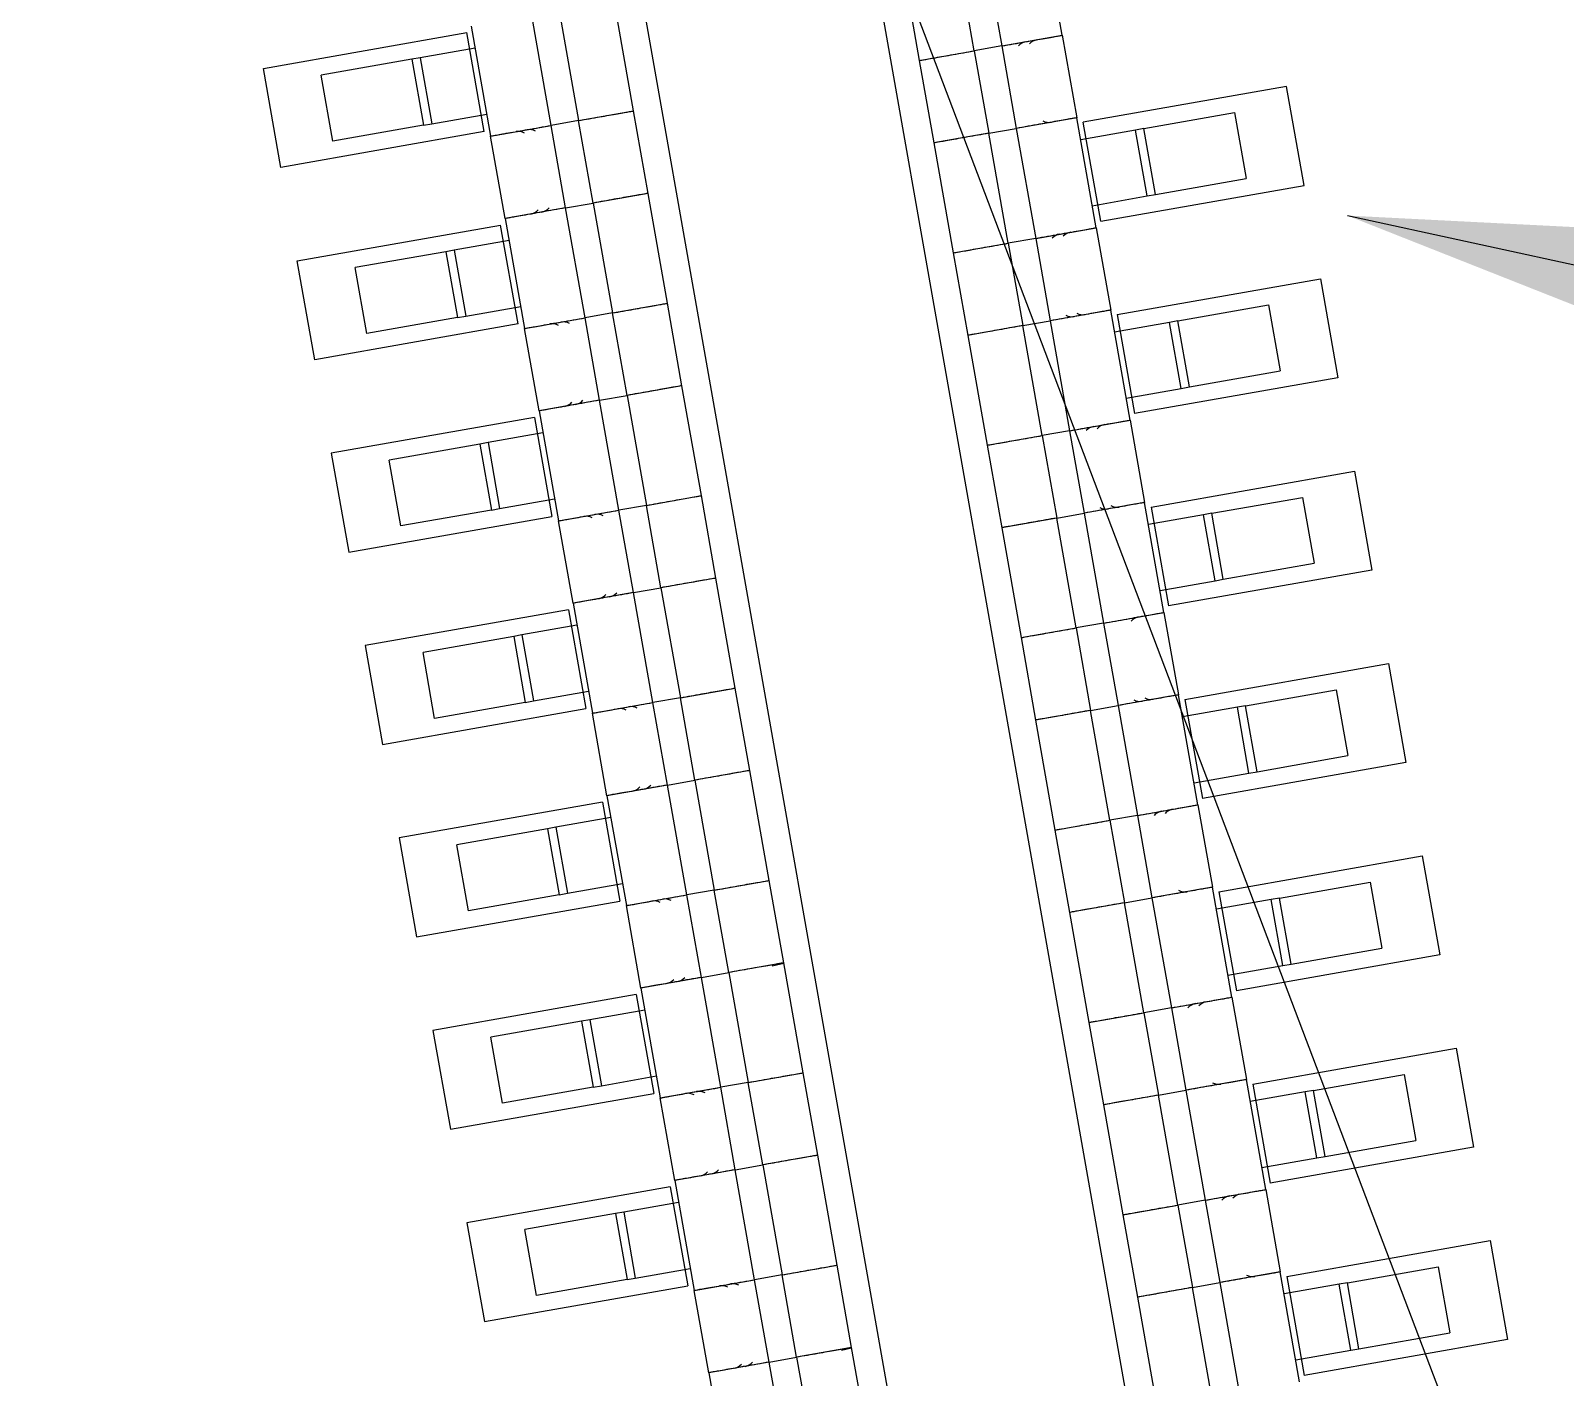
# Model space of a CAD drawing. Header units: millimetres. Extents: x 121 to 715, y 164 to 739.
# Drawn here: x 598.03 to 611.78, y 391.55 to 403.62 of the extents above; entities that cross this region are included whole.
import ezdxf

# ---------------------------------------------------------------- set-up
doc = ezdxf.new("R2010")
doc.units = ezdxf.units.MM
doc.layers.add('NW0323', color=7, linetype='Continuous')
doc.layers.add('標示線', color=3, linetype='Continuous', lineweight=0)
doc.styles.get("Standard").update_dxf_attribs({"font": ''})
doc.styles.get('Standard').set_extended_font_data('SimSun')
doc.dimstyles.new('ISO-25', dxfattribs={"dimtxt": 2.5, "dimasz": 2.5, "dimexe": 1.25, "dimexo": 0.625, "dimtad": 1, "dimtxsty": 'Standard', "dimcen": 2.5, "dimadec": 0, "dimazin": 0, "dimtfac": 1, "dimtmove": 0, "dimatfit": 3, "dimfxl": 1, "dimarcsym": 0})

# ---------------------------------------------------------------- blocks, each defined once
blk = doc.blocks.new('NW0323-A')
at = {"layer": 'NW0323', "color": 7}
for p, q in [((2061.8923, 2855.2388), (2060.2548, 2864.5255)), ((2059.8411, 2864.4526), (2061.4786, 2855.1659)), ((2059.3495, 2863.843), (2062.3839, 2855.8484)), ((2061.6393, 2858.4588), (2061.6045, 2858.6557)), ((2061.4817, 2858.431), (2061.447, 2858.628)), ((2061.4962, 2858.6366), (2061.5309, 2858.4397)), ((2061.3485, 2858.6106), (2061.3832, 2858.4136)), ((2060.7379, 2858.5029), (2060.7726, 2858.306)), ((2060.8711, 2858.3233), (2060.8364, 2858.5203)), ((2060.5803, 2858.4752), (2060.6151, 2858.2782)), ((2060.7234, 2858.2973), (2060.6887, 2858.4943)), ((2061.5309, 2858.4397), (2061.6393, 2858.4588)), ((2061.6393, 2858.4588), (2061.6653, 2858.3111)), ((2060.5873, 2858.4358), (2060.4888, 2858.4184)), ((2061.3832, 2858.4136), (2061.4817, 2858.431)), ((2061.5309, 2858.4397), (2061.4817, 2858.431)), ((2061.4817, 2858.431), (2061.5078, 2858.2833)), ((2061.5309, 2858.4397), (2061.557, 2858.292)), ((2060.474, 2858.4158), (2060.3115, 2858.3871)), ((2060.4888, 2858.4184), (2060.474, 2858.4158)), ((2060.474, 2858.4158), (2060.4949, 2858.2976)), ((2060.4888, 2858.4184), (2060.5096, 2858.3002)), ((2061.3832, 2858.4136), (2061.4093, 2858.2659)), ((2060.3324, 2858.269), (2060.3115, 2858.3871)), ((2060.5096, 2858.3002), (2060.6081, 2858.3176)), ((2060.7726, 2858.306), (2060.8711, 2858.3233)), ((2060.8972, 2858.1756), (2060.8711, 2858.3233)), ((2061.6653, 2858.3111), (2061.557, 2858.292)), ((2061.7, 2858.1141), (2061.6653, 2858.3111)), ((2061.7855, 2858.2916), (2061.948, 2858.3203)), ((2061.948, 2858.3203), (2061.9688, 2858.2021)), ((2060.4949, 2858.2976), (2060.3324, 2858.269)), ((2060.4949, 2858.2976), (2060.5096, 2858.3002)), ((2060.6151, 2858.2782), (2060.7234, 2858.2973)), ((2060.7726, 2858.306), (2060.7234, 2858.2973)), ((2060.7494, 2858.1496), (2060.7234, 2858.2973)), ((2060.7987, 2858.1583), (2060.7726, 2858.306)), ((2061.5078, 2858.2833), (2061.4093, 2858.2659)), ((2061.5078, 2858.2833), (2061.557, 2858.292)), ((2061.5425, 2858.0863), (2061.5078, 2858.2833)), ((2061.557, 2858.292), (2061.5917, 2858.095)), ((2061.7707, 2858.289), (2061.6723, 2858.2717)), ((2061.7855, 2858.2916), (2061.7707, 2858.289)), ((2061.7916, 2858.1709), (2061.7707, 2858.289)), ((2061.8064, 2858.1735), (2061.7855, 2858.2916)), ((2060.6411, 2858.1305), (2060.6151, 2858.2782)), ((2061.4093, 2858.2659), (2061.444, 2858.069)), ((2061.8064, 2858.1735), (2061.9688, 2858.2021)), ((2060.8972, 2858.1756), (2060.7987, 2858.1583)), ((2060.9319, 2857.9787), (2060.8972, 2858.1756)), ((2061.7916, 2858.1709), (2061.8064, 2858.1735)), ((2060.7494, 2858.1496), (2060.6411, 2858.1305)), ((2060.7494, 2858.1496), (2060.7987, 2858.1583)), ((2060.7842, 2857.9526), (2060.7494, 2858.1496)), ((2060.7987, 2858.1583), (2060.8334, 2857.9613)), ((2061.6931, 2858.1535), (2061.7916, 2858.1709)), ((2060.6411, 2858.1305), (2060.6758, 2857.9335)), ((2060.6481, 2858.0911), (2060.5496, 2858.0737)), ((2061.5917, 2858.095), (2061.5425, 2858.0863)), ((2061.5917, 2858.095), (2061.7, 2858.1141)), ((2061.5917, 2858.095), (2061.6178, 2857.9473)), ((2061.7, 2858.1141), (2061.7261, 2857.9664)), ((2060.5348, 2858.0711), (2060.3723, 2858.0425)), ((2060.5496, 2858.0737), (2060.5348, 2858.0711)), ((2060.5348, 2858.0711), (2060.5557, 2857.9529)), ((2060.5496, 2858.0737), (2060.5704, 2857.9555)), ((2061.444, 2858.069), (2061.5425, 2858.0863)), ((2061.444, 2858.069), (2061.47, 2857.9212)), ((2061.5425, 2858.0863), (2061.5685, 2857.9386)), ((2060.3932, 2857.9243), (2060.3723, 2858.0425)), ((2060.5557, 2857.9529), (2060.3932, 2857.9243)), ((2060.5557, 2857.9529), (2060.5704, 2857.9555)), ((2060.5704, 2857.9555), (2060.6689, 2857.9729)), ((2060.6758, 2857.9335), (2060.7842, 2857.9526)), ((2060.8334, 2857.9613), (2060.7842, 2857.9526)), ((2060.8102, 2857.8049), (2060.7842, 2857.9526)), ((2060.8334, 2857.9613), (2060.9319, 2857.9787)), ((2060.8595, 2857.8136), (2060.8334, 2857.9613)), ((2060.9579, 2857.8309), (2060.9319, 2857.9787)), ((2061.7261, 2857.9664), (2061.6178, 2857.9473)), ((2061.7608, 2857.7694), (2061.7261, 2857.9664)), ((2061.8463, 2857.947), (2062.0088, 2857.9756)), ((2062.0088, 2857.9756), (2062.0296, 2857.8574)), ((2060.7019, 2857.7858), (2060.6758, 2857.9335)), ((2061.5685, 2857.9386), (2061.47, 2857.9212)), ((2061.5685, 2857.9386), (2061.6178, 2857.9473)), ((2061.6033, 2857.7416), (2061.5685, 2857.9386)), ((2061.6178, 2857.9473), (2061.6525, 2857.7503)), ((2061.8315, 2857.9444), (2061.733, 2857.927)), ((2061.8463, 2857.947), (2061.8315, 2857.9444)), ((2061.8524, 2857.8262), (2061.8315, 2857.9444)), ((2061.8671, 2857.8288), (2061.8463, 2857.947)), ((2061.47, 2857.9212), (2061.5048, 2857.7243)), ((2061.8671, 2857.8288), (2062.0296, 2857.8574)), ((2060.9579, 2857.8309), (2060.8595, 2857.8136)), ((2060.9927, 2857.634), (2060.9579, 2857.8309)), ((2061.7539, 2857.8088), (2061.8524, 2857.8262)), ((2061.8524, 2857.8262), (2061.8671, 2857.8288)), ((2060.8102, 2857.8049), (2060.7019, 2857.7858)), ((2060.8102, 2857.8049), (2060.8595, 2857.8136)), ((2060.845, 2857.6079), (2060.8102, 2857.8049)), ((2060.8595, 2857.8136), (2060.8942, 2857.6166)), ((2060.7019, 2857.7858), (2060.7366, 2857.5888)), ((2061.6525, 2857.7503), (2061.7608, 2857.7694)), ((2061.7608, 2857.7694), (2061.7869, 2857.6217)), ((2060.7088, 2857.7464), (2060.6104, 2857.729)), ((2061.5048, 2857.7243), (2061.6033, 2857.7416)), ((2061.6525, 2857.7503), (2061.6033, 2857.7416)), ((2061.6033, 2857.7416), (2061.6293, 2857.5939)), ((2061.6525, 2857.7503), (2061.6785, 2857.6026)), ((2060.5956, 2857.7264), (2060.4331, 2857.6978)), ((2060.6104, 2857.729), (2060.5956, 2857.7264)), ((2060.5956, 2857.7264), (2060.6164, 2857.6082)), ((2060.6104, 2857.729), (2060.6312, 2857.6109)), ((2061.5048, 2857.7243), (2061.5308, 2857.5766)), ((2060.4539, 2857.5796), (2060.4331, 2857.6978)), ((2060.6312, 2857.6109), (2060.7297, 2857.6282)), ((2060.8942, 2857.6166), (2060.9927, 2857.634)), ((2061.0187, 2857.4863), (2060.9927, 2857.634)), ((2061.7869, 2857.6217), (2061.6785, 2857.6026)), ((2061.8216, 2857.4247), (2061.7869, 2857.6217)), ((2061.9071, 2857.6023), (2062.0696, 2857.6309)), ((2062.0696, 2857.6309), (2062.0904, 2857.5128)), ((2060.6164, 2857.6082), (2060.4539, 2857.5796)), ((2060.6164, 2857.6082), (2060.6312, 2857.6109)), ((2060.7366, 2857.5888), (2060.845, 2857.6079)), ((2060.8942, 2857.6166), (2060.845, 2857.6079)), ((2060.871, 2857.4602), (2060.845, 2857.6079)), ((2060.9202, 2857.4689), (2060.8942, 2857.6166)), ((2061.6293, 2857.5939), (2061.6785, 2857.6026)), ((2061.6785, 2857.6026), (2061.7133, 2857.4056)), ((2061.8923, 2857.5997), (2061.7938, 2857.5823)), ((2061.9071, 2857.6023), (2061.8923, 2857.5997)), ((2061.9131, 2857.4815), (2061.8923, 2857.5997)), ((2061.9279, 2857.4841), (2061.9071, 2857.6023)), ((2060.7627, 2857.4411), (2060.7366, 2857.5888)), ((2061.6293, 2857.5939), (2061.5308, 2857.5766)), ((2061.5308, 2857.5766), (2061.5656, 2857.3796)), ((2061.664, 2857.397), (2061.6293, 2857.5939)), ((2061.9279, 2857.4841), (2062.0904, 2857.5128)), ((2061.0187, 2857.4863), (2060.9202, 2857.4689)), ((2061.0535, 2857.2893), (2061.0187, 2857.4863)), ((2061.9131, 2857.4815), (2061.9279, 2857.4841)), ((2060.871, 2857.4602), (2060.7627, 2857.4411)), ((2060.871, 2857.4602), (2060.9202, 2857.4689)), ((2060.9057, 2857.2632), (2060.871, 2857.4602)), ((2060.9202, 2857.4689), (2060.955, 2857.2719)), ((2061.8147, 2857.4641), (2061.9131, 2857.4815)), ((2060.7627, 2857.4411), (2060.7974, 2857.2441)), ((2060.7696, 2857.4017), (2060.6711, 2857.3843)), ((2061.7133, 2857.4056), (2061.664, 2857.397)), ((2061.7133, 2857.4056), (2061.8216, 2857.4247)), ((2061.7133, 2857.4056), (2061.7393, 2857.2579)), ((2061.8216, 2857.4247), (2061.8477, 2857.277)), ((2060.6564, 2857.3817), (2060.4939, 2857.3531)), ((2060.6711, 2857.3843), (2060.6564, 2857.3817)), ((2060.6564, 2857.3817), (2060.6772, 2857.2636)), ((2060.6711, 2857.3843), (2060.692, 2857.2662)), ((2061.5656, 2857.3796), (2061.664, 2857.397)), ((2061.5656, 2857.3796), (2061.5916, 2857.2319)), ((2061.664, 2857.397), (2061.6901, 2857.2492)), ((2060.5147, 2857.2349), (2060.4939, 2857.3531)), ((2060.6772, 2857.2636), (2060.692, 2857.2662)), ((2060.692, 2857.2662), (2060.7905, 2857.2835)), ((2060.955, 2857.2719), (2060.9057, 2857.2632)), ((2060.955, 2857.2719), (2061.0535, 2857.2893)), ((2060.981, 2857.1242), (2060.955, 2857.2719)), ((2061.0795, 2857.1416), (2061.0535, 2857.2893)), ((2061.8477, 2857.277), (2061.7393, 2857.2579)), ((2061.8824, 2857.0801), (2061.8477, 2857.277)), ((2061.9678, 2857.2576), (2062.1303, 2857.2862)), ((2062.1303, 2857.2862), (2062.1512, 2857.1681)), ((2060.6772, 2857.2636), (2060.5147, 2857.2349)), ((2060.7974, 2857.2441), (2060.9057, 2857.2632)), ((2060.8235, 2857.0964), (2060.7974, 2857.2441)), ((2060.9318, 2857.1155), (2060.9057, 2857.2632)), ((2061.6901, 2857.2492), (2061.5916, 2857.2319)), ((2061.6901, 2857.2492), (2061.7393, 2857.2579)), ((2061.7248, 2857.0523), (2061.6901, 2857.2492)), ((2061.7393, 2857.2579), (2061.7741, 2857.061)), ((2061.9531, 2857.255), (2061.8546, 2857.2376)), ((2061.9678, 2857.2576), (2061.9531, 2857.255)), ((2061.9739, 2857.1368), (2061.9531, 2857.255)), ((2061.9887, 2857.1394), (2061.9678, 2857.2576)), ((2061.5916, 2857.2319), (2061.6263, 2857.0349)), ((2061.9887, 2857.1394), (2062.1512, 2857.1681)), ((2061.0795, 2857.1416), (2060.981, 2857.1242)), ((2061.1142, 2856.9446), (2061.0795, 2857.1416)), ((2061.8754, 2857.1194), (2061.9739, 2857.1368)), ((2061.9739, 2857.1368), (2061.9887, 2857.1394)), ((2060.9318, 2857.1155), (2060.8235, 2857.0964)), ((2060.9318, 2857.1155), (2060.981, 2857.1242)), ((2060.9665, 2856.9186), (2060.9318, 2857.1155)), ((2060.981, 2857.1242), (2061.0157, 2856.9272)), ((2060.8235, 2857.0964), (2060.8582, 2856.8995)), ((2061.7741, 2857.061), (2061.8824, 2857.0801)), ((2061.8824, 2857.0801), (2061.9084, 2856.9323)), ((2060.8304, 2857.057), (2060.7319, 2857.0397)), ((2061.6263, 2857.0349), (2061.7248, 2857.0523)), ((2061.7741, 2857.061), (2061.7248, 2857.0523)), ((2061.7248, 2857.0523), (2061.7509, 2856.9045)), ((2061.7741, 2857.061), (2061.8001, 2856.9132)), ((2060.7171, 2857.0371), (2060.5546, 2857.0084)), ((2060.7319, 2857.0397), (2060.7171, 2857.0371)), ((2060.7171, 2857.0371), (2060.738, 2856.9189)), ((2060.7319, 2857.0397), (2060.7528, 2856.9215)), ((2061.6263, 2857.0349), (2061.6524, 2856.8872)), ((2060.5755, 2856.8902), (2060.5546, 2857.0084)), ((2060.7528, 2856.9215), (2060.8512, 2856.9389)), ((2061.0157, 2856.9272), (2061.1142, 2856.9446)), ((2061.1403, 2856.7969), (2061.1142, 2856.9446)), ((2062.0286, 2856.9129), (2062.1911, 2856.9416)), ((2062.1911, 2856.9416), (2062.212, 2856.8234)), ((2060.738, 2856.9189), (2060.5755, 2856.8902)), ((2060.738, 2856.9189), (2060.7528, 2856.9215)), ((2060.8582, 2856.8995), (2060.9665, 2856.9186)), ((2061.0157, 2856.9272), (2060.9665, 2856.9186)), ((2060.9926, 2856.7708), (2060.9665, 2856.9186)), ((2061.0418, 2856.7795), (2061.0157, 2856.9272)), ((2061.7509, 2856.9045), (2061.8001, 2856.9132)), ((2061.9084, 2856.9323), (2061.8001, 2856.9132)), ((2061.8001, 2856.9132), (2061.8348, 2856.7163)), ((2061.9432, 2856.7354), (2061.9084, 2856.9323)), ((2062.0139, 2856.9103), (2061.9154, 2856.8929)), ((2062.0286, 2856.9129), (2062.0139, 2856.9103)), ((2062.0347, 2856.7921), (2062.0139, 2856.9103)), ((2062.0495, 2856.7947), (2062.0286, 2856.9129)), ((2060.8842, 2856.7517), (2060.8582, 2856.8995)), ((2061.7509, 2856.9045), (2061.6524, 2856.8872)), ((2061.6524, 2856.8872), (2061.6871, 2856.6902)), ((2061.7856, 2856.7076), (2061.7509, 2856.9045)), ((2061.1403, 2856.7969), (2061.0418, 2856.7795)), ((2061.175, 2856.5999), (2061.1403, 2856.7969)), ((2062.0495, 2856.7947), (2062.212, 2856.8234)), ((2060.9926, 2856.7708), (2060.8842, 2856.7517)), ((2060.9926, 2856.7708), (2061.0418, 2856.7795)), ((2061.0273, 2856.5739), (2060.9926, 2856.7708)), ((2061.0418, 2856.7795), (2061.0765, 2856.5826)), ((2061.1404, 2856.7958), (2061.1198, 2856.7912)), ((2061.9362, 2856.7748), (2062.0347, 2856.7921)), ((2062.0347, 2856.7921), (2062.0495, 2856.7947)), ((2060.8842, 2856.7517), (2060.919, 2856.5548)), ((2061.8348, 2856.7163), (2061.7856, 2856.7076)), ((2061.8348, 2856.7163), (2061.9432, 2856.7354)), ((2061.8348, 2856.7163), (2061.8609, 2856.5685)), ((2061.9432, 2856.7354), (2061.9692, 2856.5877)), ((2060.7779, 2856.6924), (2060.6154, 2856.6637)), ((2060.7927, 2856.695), (2060.7779, 2856.6924)), ((2060.7779, 2856.6924), (2060.7988, 2856.5742)), ((2060.8912, 2856.7123), (2060.7927, 2856.695)), ((2060.7927, 2856.695), (2060.8135, 2856.5768)), ((2061.6871, 2856.6902), (2061.7856, 2856.7076)), ((2061.6871, 2856.6902), (2061.7132, 2856.5425)), ((2061.7856, 2856.7076), (2061.8116, 2856.5599)), ((2060.6363, 2856.5455), (2060.6154, 2856.6637)), ((2060.7988, 2856.5742), (2060.8135, 2856.5768)), ((2060.8135, 2856.5768), (2060.912, 2856.5942)), ((2061.0765, 2856.5826), (2061.0273, 2856.5739)), ((2061.0765, 2856.5826), (2061.175, 2856.5999)), ((2061.1026, 2856.4348), (2061.0765, 2856.5826)), ((2061.2011, 2856.4522), (2061.175, 2856.5999)), ((2061.9692, 2856.5877), (2061.8609, 2856.5685)), ((2062.0039, 2856.3907), (2061.9692, 2856.5877)), ((2062.0894, 2856.5682), (2062.2519, 2856.5969)), ((2062.2519, 2856.5969), (2062.2727, 2856.4787)), ((2060.7988, 2856.5742), (2060.6363, 2856.5455)), ((2060.919, 2856.5548), (2061.0273, 2856.5739)), ((2060.945, 2856.4071), (2060.919, 2856.5548)), ((2061.0533, 2856.4262), (2061.0273, 2856.5739)), ((2061.8116, 2856.5599), (2061.7132, 2856.5425)), ((2061.8116, 2856.5599), (2061.8609, 2856.5685)), ((2061.8464, 2856.3629), (2061.8116, 2856.5599)), ((2061.8609, 2856.5685), (2061.8956, 2856.3716)), ((2062.0746, 2856.5656), (2061.9761, 2856.5483)), ((2062.0894, 2856.5682), (2062.0746, 2856.5656)), ((2062.0955, 2856.4474), (2062.0746, 2856.5656)), ((2062.1102, 2856.4501), (2062.0894, 2856.5682)), ((2061.7132, 2856.5425), (2061.7479, 2856.3455)), ((2062.1102, 2856.4501), (2062.2727, 2856.4787)), ((2061.2011, 2856.4522), (2061.1026, 2856.4348)), ((2061.2358, 2856.2552), (2061.2011, 2856.4522)), ((2061.997, 2856.4301), (2062.0955, 2856.4474)), ((2062.0955, 2856.4474), (2062.1102, 2856.4501)), ((2061.0533, 2856.4262), (2060.945, 2856.4071)), ((2061.0533, 2856.4262), (2061.1026, 2856.4348)), ((2061.0881, 2856.2292), (2061.0533, 2856.4262)), ((2061.1026, 2856.4348), (2061.1373, 2856.2379)), ((2060.945, 2856.4071), (2060.9797, 2856.2101)), ((2061.8956, 2856.3716), (2062.0039, 2856.3907)), ((2062.0039, 2856.3907), (2062.03, 2856.243)), ((2060.9519, 2856.3677), (2060.8535, 2856.3503)), ((2061.7479, 2856.3455), (2061.8464, 2856.3629)), ((2061.8956, 2856.3716), (2061.8464, 2856.3629)), ((2061.8464, 2856.3629), (2061.8724, 2856.2152)), ((2061.8956, 2856.3716), (2061.9217, 2856.2239)), ((2060.8387, 2856.3477), (2060.6762, 2856.319)), ((2060.8535, 2856.3503), (2060.8387, 2856.3477)), ((2060.8387, 2856.3477), (2060.8595, 2856.2295)), ((2060.8535, 2856.3503), (2060.8743, 2856.2321)), ((2061.7479, 2856.3455), (2061.7739, 2856.1978)), ((2060.697, 2856.2009), (2060.6762, 2856.319)), ((2060.8743, 2856.2321), (2060.9728, 2856.2495)), ((2061.1373, 2856.2379), (2061.2358, 2856.2552)), ((2061.2618, 2856.1075), (2061.2358, 2856.2552)), ((2062.1502, 2856.2235), (2062.3127, 2856.2522)), ((2062.3127, 2856.2522), (2062.3335, 2856.134)), ((2060.8595, 2856.2295), (2060.697, 2856.2009)), ((2060.8595, 2856.2295), (2060.8743, 2856.2321)), ((2060.9797, 2856.2101), (2061.0881, 2856.2292)), ((2061.1373, 2856.2379), (2061.0881, 2856.2292)), ((2061.1141, 2856.0815), (2061.0881, 2856.2292)), ((2061.1633, 2856.0902), (2061.1373, 2856.2379)), ((2061.8724, 2856.2152), (2061.9217, 2856.2239)), ((2062.03, 2856.243), (2061.9217, 2856.2239)), ((2061.9217, 2856.2239), (2061.9564, 2856.0269)), ((2062.0647, 2856.046), (2062.03, 2856.243)), ((2062.1354, 2856.2209), (2062.0369, 2856.2036)), ((2062.1502, 2856.2235), (2062.1354, 2856.2209)), ((2062.1562, 2856.1028), (2062.1354, 2856.2209)), ((2062.171, 2856.1054), (2062.1502, 2856.2235)), ((2061.0058, 2856.0624), (2060.9797, 2856.2101)), ((2061.8724, 2856.2152), (2061.7739, 2856.1978)), ((2061.7739, 2856.1978), (2061.8087, 2856.0009)), ((2061.9071, 2856.0182), (2061.8724, 2856.2152)), ((2062.171, 2856.1054), (2062.3335, 2856.134)), ((2061.1141, 2856.0815), (2061.1633, 2856.0902)), ((2061.2618, 2856.1075), (2061.1633, 2856.0902)), ((2061.1633, 2856.0902), (2061.1981, 2855.8932)), ((2061.2619, 2856.1064), (2061.2436, 2856.1023)), ((2061.2966, 2855.9106), (2061.2618, 2856.1075)), ((2062.0578, 2856.0854), (2062.1562, 2856.1028)), ((2062.1562, 2856.1028), (2062.171, 2856.1054)), ((2061.1141, 2856.0815), (2061.0058, 2856.0624)), ((2061.0058, 2856.0624), (2061.0405, 2855.8654)), ((2061.1488, 2855.8845), (2061.1141, 2856.0815))]:
    blk.add_line(p, q, dxfattribs=at)
at = {"layer": 'NW0323', "color": 2}
for p, q in [((2060.2079, 2858.3993), (2060.5722, 2858.4636)), ((2060.6035, 2858.2863), (2060.5722, 2858.4636)), ((2060.2391, 2858.2221), (2060.2079, 2858.3993)), ((2062.0413, 2858.3672), (2061.6769, 2858.303)), ((2062.0725, 2858.1899), (2062.0413, 2858.3672)), ((2060.6035, 2858.2863), (2060.2391, 2858.2221)), ((2061.7082, 2858.1257), (2061.6769, 2858.303)), ((2061.7082, 2858.1257), (2062.0725, 2858.1899)), ((2060.2686, 2858.0546), (2060.633, 2858.1189)), ((2060.6643, 2857.9416), (2060.633, 2858.1189)), ((2060.2999, 2857.8774), (2060.2686, 2858.0546)), ((2061.7377, 2857.9583), (2062.1021, 2858.0225)), ((2062.1021, 2858.0225), (2062.1333, 2857.8453)), ((2061.7377, 2857.9583), (2061.7689, 2857.781)), ((2060.6643, 2857.9416), (2060.2999, 2857.8774)), ((2062.1333, 2857.8453), (2061.7689, 2857.781)), ((2060.6938, 2857.7742), (2060.3294, 2857.71)), ((2060.6938, 2857.7742), (2060.725, 2857.5969)), ((2060.3294, 2857.71), (2060.3607, 2857.5327)), ((2061.7985, 2857.6136), (2062.1628, 2857.6778)), ((2062.1628, 2857.6778), (2062.1941, 2857.5006)), ((2060.3607, 2857.5327), (2060.725, 2857.5969)), ((2061.7985, 2857.6136), (2061.8297, 2857.4363)), ((2062.1941, 2857.5006), (2061.8297, 2857.4363)), ((2060.7546, 2857.4295), (2060.3902, 2857.3653)), ((2060.7546, 2857.4295), (2060.7858, 2857.2523)), ((2060.3902, 2857.3653), (2060.4214, 2857.188)), ((2061.8592, 2857.2689), (2062.2236, 2857.3332)), ((2062.2236, 2857.3332), (2062.2549, 2857.1559)), ((2061.8592, 2857.2689), (2061.8905, 2857.0916)), ((2060.4214, 2857.188), (2060.7858, 2857.2523)), ((2062.2549, 2857.1559), (2061.8905, 2857.0916)), ((2060.8153, 2857.0848), (2060.451, 2857.0206)), ((2060.8153, 2857.0848), (2060.8466, 2856.9076)), ((2060.451, 2857.0206), (2060.4822, 2856.8433)), ((2061.92, 2856.9242), (2062.2844, 2856.9885)), ((2062.2844, 2856.9885), (2062.3156, 2856.8112)), ((2060.4822, 2856.8433), (2060.8466, 2856.9076)), ((2061.92, 2856.9242), (2061.9513, 2856.747)), ((2062.3156, 2856.8112), (2061.9513, 2856.747)), ((2060.8761, 2856.7402), (2060.5117, 2856.6759)), ((2060.8761, 2856.7402), (2060.9074, 2856.5629)), ((2060.5117, 2856.6759), (2060.543, 2856.4986)), ((2061.9808, 2856.5795), (2062.3452, 2856.6438)), ((2062.3452, 2856.6438), (2062.3764, 2856.4665)), ((2061.9808, 2856.5795), (2062.012, 2856.4023)), ((2060.543, 2856.4986), (2060.9074, 2856.5629)), ((2062.3764, 2856.4665), (2062.012, 2856.4023)), ((2060.9369, 2856.3955), (2060.5725, 2856.3312)), ((2060.9369, 2856.3955), (2060.9681, 2856.2182)), ((2060.5725, 2856.3312), (2060.6038, 2856.154)), ((2062.0416, 2856.2349), (2062.4059, 2856.2991)), ((2062.4059, 2856.2991), (2062.4372, 2856.1218)), ((2062.0416, 2856.2349), (2062.0728, 2856.0576)), ((2060.6038, 2856.154), (2060.9681, 2856.2182)), ((2062.4372, 2856.1218), (2062.0728, 2856.0576))]:
    blk.add_line(p, q, dxfattribs=at)
at = {"layer": 'NW0323', "color": 7}
for centre, start, end in [((2061.5783, 2858.4241), 100.4016, 138.2496), ((2061.598, 2858.4275), 100.4017, 138.2494), ((2060.6645, 2858.2629), 61.7506, 99.5983), ((2060.6842, 2858.2664), 61.7504, 99.5984), ((2061.6159, 2858.3263), 241.7506, 279.5983), ((2060.6824, 2858.1617), 280.4017, 318.2494), ((2060.7021, 2858.1652), 280.4016, 318.2496), ((2061.6391, 2858.0794), 100.4028, 138.2483), ((2061.6588, 2858.0829), 100.4029, 138.2482), ((2061.6569, 2857.9782), 241.7497, 279.5975), ((2061.6766, 2857.9816), 241.7499, 279.5974), ((2060.7253, 2857.9183), 61.7518, 99.5971), ((2060.745, 2857.9217), 61.7517, 99.5972), ((2060.7432, 2857.817), 280.4026, 318.2501), ((2060.7629, 2857.8205), 280.4025, 318.2503), ((2061.7196, 2857.7382), 100.4036, 138.2475), ((2061.6999, 2857.7347), 100.4035, 138.2477), ((2060.7861, 2857.5736), 61.7525, 99.5964), ((2060.8058, 2857.577), 61.7523, 99.5965), ((2061.7177, 2857.6335), 241.7523, 279.5965), ((2061.7374, 2857.6369), 241.7525, 279.5964), ((2060.8039, 2857.4724), 280.4036, 318.2475), ((2060.8236, 2857.4758), 280.4035, 318.2477), ((2061.7803, 2857.3935), 100.3997, 138.2514), ((2061.7785, 2857.2888), 241.7523, 279.5965), ((2061.7982, 2857.2923), 241.7525, 279.5964), ((2060.8469, 2857.2289), 61.7486, 99.6003), ((2060.8666, 2857.2324), 61.7484, 99.6004), ((2060.8647, 2857.1277), 280.4036, 318.2475), ((2060.8844, 2857.1311), 280.4035, 318.2477), ((2061.8411, 2857.0488), 100.4036, 138.2475), ((2061.8214, 2857.0453), 100.4035, 138.2477), ((2060.9076, 2856.8842), 61.7525, 99.5964), ((2060.9273, 2856.8877), 61.7523, 99.5965), ((2061.859, 2856.9476), 241.7511, 279.5977), ((2060.9452, 2856.7865), 280.4022, 318.249), ((2060.9255, 2856.783), 280.4023, 318.2489), ((2061.8822, 2856.7007), 100.3996, 138.2516), ((2061.9019, 2856.7041), 100.3997, 138.2514), ((2061.9197, 2856.6029), 241.7525, 279.5964), ((2060.9684, 2856.5395), 61.7486, 99.6003), ((2060.9881, 2856.543), 61.7484, 99.6004), ((2060.9863, 2856.4383), 280.4036, 318.2475), ((2061.006, 2856.4418), 280.4035, 318.2477), ((2061.943, 2856.356), 100.4035, 138.2477), ((2061.9627, 2856.3594), 100.4036, 138.2475), ((2061.0489, 2856.1983), 61.7523, 99.5965), ((2061.9805, 2856.2582), 241.7486, 279.6003), ((2061.0292, 2856.1948), 61.7525, 99.5964), ((2061.047, 2856.0936), 280.3997, 318.2514), ((2061.0667, 2856.0971), 280.3996, 318.2516)]:
    blk.add_arc(centre, 0.0236, start, end, dxfattribs=at)
for points in [[(2061.5309, 2858.4397), (2061.5451, 2858.4422), (2061.5735, 2858.4472), (2061.6093, 2858.4535), (2061.6344, 2858.4579), (2061.6376, 2858.4585), (2061.6393, 2858.4588)], [(2061.3832, 2858.4136), (2061.3847, 2858.4139), (2061.3877, 2858.4144), (2061.4104, 2858.4184), (2061.443, 2858.4242), (2061.4688, 2858.4287), (2061.4817, 2858.431)], [(2060.7726, 2858.306), (2060.7855, 2858.3083), (2060.8114, 2858.3128), (2060.8439, 2858.3185), (2060.8667, 2858.3226), (2060.8696, 2858.3231), (2060.8711, 2858.3233)], [(2061.6653, 2858.3111), (2061.6637, 2858.3108), (2061.6604, 2858.3102), (2061.6354, 2858.3058), (2061.5996, 2858.2995), (2061.5712, 2858.2945), (2061.557, 2858.292)], [(2060.6151, 2858.2782), (2060.6167, 2858.2785), (2060.62, 2858.2791), (2060.645, 2858.2835), (2060.6808, 2858.2898), (2060.7092, 2858.2948), (2060.7234, 2858.2973)], [(2061.5078, 2858.2833), (2061.4948, 2858.281), (2061.469, 2858.2765), (2061.4365, 2858.2707), (2061.4137, 2858.2667), (2061.4107, 2858.2662), (2061.4093, 2858.2659)], [(2060.8972, 2858.1756), (2060.8957, 2858.1754), (2060.8927, 2858.1748), (2060.87, 2858.1708), (2060.8374, 2858.1651), (2060.8116, 2858.1605), (2060.7987, 2858.1583)], [(2060.7494, 2858.1496), (2060.7353, 2858.1471), (2060.7069, 2858.1421), (2060.6711, 2858.1357), (2060.646, 2858.1313), (2060.6427, 2858.1308), (2060.6411, 2858.1305)], [(2061.5917, 2858.095), (2061.6059, 2858.0975), (2061.6343, 2858.1025), (2061.6701, 2858.1088), (2061.6952, 2858.1132), (2061.6984, 2858.1138), (2061.7, 2858.1141)], [(2061.444, 2858.069), (2061.4455, 2858.0692), (2061.4484, 2858.0697), (2061.4712, 2858.0738), (2061.5038, 2858.0795), (2061.5296, 2858.084), (2061.5425, 2858.0863)], [(2060.6758, 2857.9335), (2060.6775, 2857.9338), (2060.6807, 2857.9344), (2060.7058, 2857.9388), (2060.7416, 2857.9451), (2060.77, 2857.9501), (2060.7842, 2857.9526)], [(2060.8334, 2857.9613), (2060.8463, 2857.9636), (2060.8721, 2857.9681), (2060.9047, 2857.9739), (2060.9275, 2857.9779), (2060.9304, 2857.9784), (2060.9319, 2857.9787)], [(2061.7261, 2857.9664), (2061.7245, 2857.9661), (2061.7212, 2857.9655), (2061.6962, 2857.9611), (2061.6604, 2857.9548), (2061.632, 2857.9498), (2061.6178, 2857.9473)], [(2061.5685, 2857.9386), (2061.5556, 2857.9363), (2061.5298, 2857.9318), (2061.4973, 2857.926), (2061.4745, 2857.922), (2061.4715, 2857.9215), (2061.47, 2857.9212)], [(2060.9579, 2857.8309), (2060.9565, 2857.8307), (2060.9535, 2857.8302), (2060.9307, 2857.8261), (2060.8982, 2857.8204), (2060.8724, 2857.8158), (2060.8595, 2857.8136)], [(2060.8102, 2857.8049), (2060.796, 2857.8024), (2060.7676, 2857.7974), (2060.7318, 2857.7911), (2060.7068, 2857.7866), (2060.7035, 2857.7861), (2060.7019, 2857.7858)], [(2061.6525, 2857.7503), (2061.6667, 2857.7528), (2061.6951, 2857.7578), (2061.7309, 2857.7641), (2061.7559, 2857.7686), (2061.7592, 2857.7691), (2061.7608, 2857.7694)], [(2061.5048, 2857.7243), (2061.5063, 2857.7245), (2061.5092, 2857.7251), (2061.532, 2857.7291), (2061.5645, 2857.7348), (2061.5904, 2857.7394), (2061.6033, 2857.7416)], [(2060.8942, 2857.6166), (2060.9071, 2857.6189), (2060.9329, 2857.6234), (2060.9655, 2857.6292), (2060.9882, 2857.6332), (2060.9912, 2857.6337), (2060.9927, 2857.634)], [(2061.7869, 2857.6217), (2061.7852, 2857.6214), (2061.782, 2857.6208), (2061.7569, 2857.6164), (2061.7211, 2857.6101), (2061.6927, 2857.6051), (2061.6785, 2857.6026)], [(2060.7366, 2857.5888), (2060.7383, 2857.5891), (2060.7415, 2857.5897), (2060.7666, 2857.5941), (2060.8024, 2857.6004), (2060.8308, 2857.6054), (2060.845, 2857.6079)], [(2061.6293, 2857.5939), (2061.6164, 2857.5916), (2061.5906, 2857.5871), (2061.558, 2857.5813), (2061.5353, 2857.5773), (2061.5323, 2857.5768), (2061.5308, 2857.5766)], [(2061.0187, 2857.4863), (2061.0172, 2857.486), (2061.0143, 2857.4855), (2060.9915, 2857.4815), (2060.959, 2857.4757), (2060.9331, 2857.4712), (2060.9202, 2857.4689)], [(2060.871, 2857.4602), (2060.8568, 2857.4577), (2060.8284, 2857.4527), (2060.7926, 2857.4464), (2060.7676, 2857.442), (2060.7643, 2857.4414), (2060.7627, 2857.4411)], [(2061.7133, 2857.4056), (2061.7275, 2857.4081), (2061.7559, 2857.4131), (2061.7917, 2857.4195), (2061.8167, 2857.4239), (2061.82, 2857.4244), (2061.8216, 2857.4247)], [(2061.5656, 2857.3796), (2061.567, 2857.3798), (2061.57, 2857.3804), (2061.5928, 2857.3844), (2061.6253, 2857.3901), (2061.6511, 2857.3947), (2061.664, 2857.397)], [(2060.955, 2857.2719), (2060.9679, 2857.2742), (2060.9937, 2857.2788), (2061.0262, 2857.2845), (2061.049, 2857.2885), (2061.052, 2857.289), (2061.0535, 2857.2893)], [(2061.8477, 2857.277), (2061.846, 2857.2767), (2061.8428, 2857.2762), (2061.8177, 2857.2717), (2061.7819, 2857.2654), (2061.7535, 2857.2604), (2061.7393, 2857.2579)], [(2060.7974, 2857.2441), (2060.799, 2857.2444), (2060.8023, 2857.245), (2060.8273, 2857.2494), (2060.8631, 2857.2557), (2060.8915, 2857.2607), (2060.9057, 2857.2632)], [(2061.6901, 2857.2492), (2061.6772, 2857.247), (2061.6514, 2857.2424), (2061.6188, 2857.2367), (2061.596, 2857.2327), (2061.5931, 2857.2321), (2061.5916, 2857.2319)], [(2061.0795, 2857.1416), (2061.078, 2857.1413), (2061.0751, 2857.1408), (2061.0523, 2857.1368), (2061.0197, 2857.131), (2060.9939, 2857.1265), (2060.981, 2857.1242)], [(2060.9318, 2857.1155), (2060.9176, 2857.113), (2060.8892, 2857.108), (2060.8534, 2857.1017), (2060.8283, 2857.0973), (2060.8251, 2857.0967), (2060.8235, 2857.0964)], [(2061.7741, 2857.061), (2061.7882, 2857.0635), (2061.8166, 2857.0685), (2061.8524, 2857.0748), (2061.8775, 2857.0792), (2061.8808, 2857.0798), (2061.8824, 2857.0801)], [(2061.6263, 2857.0349), (2061.6278, 2857.0352), (2061.6308, 2857.0357), (2061.6535, 2857.0397), (2061.6861, 2857.0454), (2061.7119, 2857.05), (2061.7248, 2857.0523)], [(2061.0157, 2856.9272), (2061.0287, 2856.9295), (2061.0545, 2856.9341), (2061.087, 2856.9398), (2061.1098, 2856.9438), (2061.1127, 2856.9443), (2061.1142, 2856.9446)], [(2060.8582, 2856.8995), (2060.8598, 2856.8997), (2060.8631, 2856.9003), (2060.8881, 2856.9047), (2060.9239, 2856.9111), (2060.9523, 2856.9161), (2060.9665, 2856.9186)], [(2061.9084, 2856.9323), (2061.9068, 2856.932), (2061.9035, 2856.9315), (2061.8785, 2856.9271), (2061.8427, 2856.9207), (2061.8143, 2856.9157), (2061.8001, 2856.9132)], [(2061.7509, 2856.9045), (2061.738, 2856.9023), (2061.7121, 2856.8977), (2061.6796, 2856.892), (2061.6568, 2856.888), (2061.6539, 2856.8874), (2061.6524, 2856.8872)], [(2061.1403, 2856.7969), (2061.1388, 2856.7966), (2061.1358, 2856.7961), (2061.1131, 2856.7921), (2061.0805, 2856.7863), (2061.0547, 2856.7818), (2061.0418, 2856.7795)], [(2060.9926, 2856.7708), (2060.9784, 2856.7683), (2060.95, 2856.7633), (2060.9142, 2856.757), (2060.8891, 2856.7526), (2060.8859, 2856.752), (2060.8842, 2856.7517)], [(2061.8348, 2856.7163), (2061.849, 2856.7188), (2061.8774, 2856.7238), (2061.9132, 2856.7301), (2061.9383, 2856.7345), (2061.9415, 2856.7351), (2061.9432, 2856.7354)], [(2061.6871, 2856.6902), (2061.6886, 2856.6905), (2061.6915, 2856.691), (2061.7143, 2856.695), (2061.7469, 2856.7008), (2061.7727, 2856.7053), (2061.7856, 2856.7076)], [(2061.0765, 2856.5826), (2061.0894, 2856.5848), (2061.1152, 2856.5894), (2061.1478, 2856.5951), (2061.1706, 2856.5991), (2061.1735, 2856.5997), (2061.175, 2856.5999)], [(2061.9692, 2856.5877), (2061.9676, 2856.5874), (2061.9643, 2856.5868), (2061.9393, 2856.5824), (2061.9035, 2856.5761), (2061.8751, 2856.5711), (2061.8609, 2856.5685)], [(2060.919, 2856.5548), (2060.9206, 2856.5551), (2060.9238, 2856.5556), (2060.9489, 2856.5601), (2060.9847, 2856.5664), (2061.0131, 2856.5714), (2061.0273, 2856.5739)], [(2061.8116, 2856.5599), (2061.7987, 2856.5576), (2061.7729, 2856.553), (2061.7404, 2856.5473), (2061.7176, 2856.5433), (2061.7146, 2856.5428), (2061.7132, 2856.5425)], [(2061.2011, 2856.4522), (2061.1996, 2856.4519), (2061.1966, 2856.4514), (2061.1738, 2856.4474), (2061.1413, 2856.4417), (2061.1155, 2856.4371), (2061.1026, 2856.4348)], [(2061.0533, 2856.4262), (2061.0391, 2856.4237), (2061.0107, 2856.4186), (2060.9749, 2856.4123), (2060.9499, 2856.4079), (2060.9466, 2856.4073), (2060.945, 2856.4071)], [(2061.8956, 2856.3716), (2061.9098, 2856.3741), (2061.9382, 2856.3791), (2061.974, 2856.3854), (2061.999, 2856.3898), (2062.0023, 2856.3904), (2062.0039, 2856.3907)], [(2061.7479, 2856.3455), (2061.7494, 2856.3458), (2061.7523, 2856.3463), (2061.7751, 2856.3503), (2061.8077, 2856.3561), (2061.8335, 2856.3606), (2061.8464, 2856.3629)], [(2061.1373, 2856.2379), (2061.1502, 2856.2402), (2061.176, 2856.2447), (2061.2086, 2856.2504), (2061.2313, 2856.2545), (2061.2343, 2856.255), (2061.2358, 2856.2552)], [(2060.9797, 2856.2101), (2060.9814, 2856.2104), (2060.9846, 2856.211), (2061.0097, 2856.2154), (2061.0455, 2856.2217), (2061.0739, 2856.2267), (2061.0881, 2856.2292)], [(2062.03, 2856.243), (2062.0284, 2856.2427), (2062.0251, 2856.2421), (2062, 2856.2377), (2061.9642, 2856.2314), (2061.9358, 2856.2264), (2061.9217, 2856.2239)], [(2061.8724, 2856.2152), (2061.8595, 2856.2129), (2061.8337, 2856.2084), (2061.8011, 2856.2026), (2061.7784, 2856.1986), (2061.7754, 2856.1981), (2061.7739, 2856.1978)], [(2061.2618, 2856.1075), (2061.2604, 2856.1073), (2061.2574, 2856.1067), (2061.2346, 2856.1027), (2061.2021, 2856.097), (2061.1763, 2856.0924), (2061.1633, 2856.0902)], [(2061.1141, 2856.0815), (2061.0999, 2856.079), (2061.0715, 2856.074), (2061.0357, 2856.0677), (2061.0107, 2856.0632), (2061.0074, 2856.0627), (2061.0058, 2856.0624)]]:
    blk.add_open_spline(points, degree=3, knots=[0, 0, 0, 0, 0.25, 0.5, 0.75, 1, 1, 1, 1], dxfattribs=at)

msp = doc.modelspace()

# ---------------------------------------------------------------- block references
at = {"layer": 'NW0323', "xscale": 5.000000000000034, "yscale": 5.000000000000034, "zscale": 5.000000000000034}
msp.add_blockref('NW0323-A', (-9700.92, -13888.718), dxfattribs=at)

# ---------------------------------------------------------------- leaders
at = {"layer": '標示線', "annotation_type": 0, "has_hookline": 1, "hookline_direction": 0, "text_width": 19}
msp.add_leader([(609.831, 401.961), (653.124, 392.569)], dimstyle='ISO-25', override={"dimasz": 5}, dxfattribs=at)

doc.saveas('drawing.dxf')
